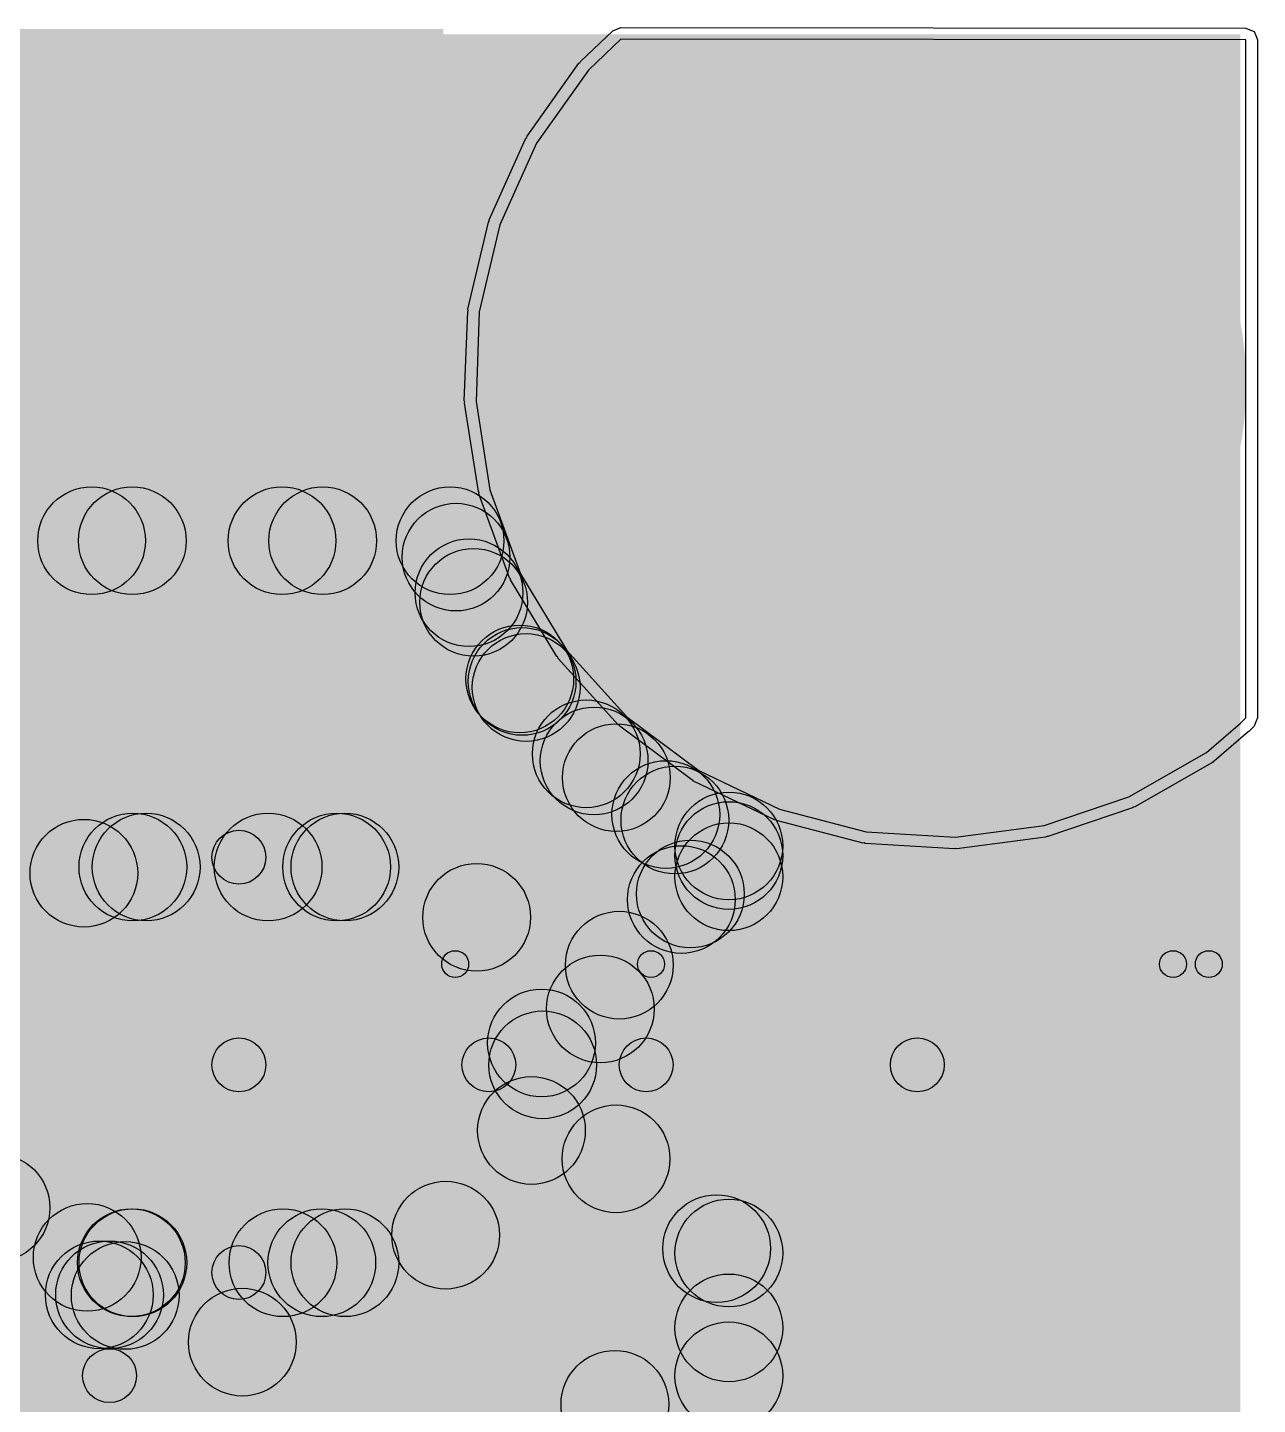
# Model space of a CAD drawing. Header units: millimetres. Extents: x 0 to 2, y 0 to 5.09.
# Drawn here: x 1.7698 to 1.9982, y 4.8387 to 5.0943 of the extents above; entities that cross this region are included whole.
import ezdxf

# ---------------------------------------------------------------- set-up
doc = ezdxf.new("R2010")
doc.units = ezdxf.units.MM
doc.header["$MEASUREMENT"] = 0
for name, color, linetype in [('BottomLayer', 5, 'Continuous'), ('BottomSolder', 6, 'Continuous'), ('PadHoleLayer', 156, 'Continuous'), ('TopLayer', 1, 'Continuous'), ('TopOverlay', 2, 'Continuous'), ('TopPaste', 8, 'Continuous'), ('TopSolder', 216, 'Continuous'), ('ViaHoleLayer', 16, 'Continuous')]:
    doc.layers.add(name, color=color, linetype=linetype)

# ---------------------------------------------------------------- blocks, each defined once
blk = doc.blocks.new('2305018_2_1')
at = {"layer": 'BottomLayer'}
h = blk.add_hatch(color=5, dxfattribs=at)
edge = h.paths.add_edge_path()
edge.add_arc((0.1752, 0.03937), 0.01673, 180, 360)
edge.add_line((0.19193, 0.03937), (0.19193, 0.07874))
edge.add_arc((0.1752, 0.07874), 0.01673, 0, 180)
edge.add_line((0.15846, 0.07874), (0.15846, 0.03937))
h = blk.add_hatch(color=5, dxfattribs=at)
edge = h.paths.add_edge_path()
edge.add_arc((0.1752, -0.09055), 0.01673, 180, 360)
edge.add_line((0.19193, -0.09055), (0.19193, -0.04331))
edge.add_arc((0.1752, -0.04331), 0.01673, 0, 180)
edge.add_line((0.15846, -0.04331), (0.15846, -0.09055))
at = {"layer": 'BottomSolder'}
h = blk.add_hatch(color=6, dxfattribs=at)
edge = h.paths.add_edge_path()
edge.add_arc((0.1752, 0.03937), 0.02073, 180, 360)
edge.add_line((0.19593, 0.03937), (0.19593, 0.07874))
edge.add_arc((0.1752, 0.07874), 0.02073, 0, 180)
edge.add_line((0.15446, 0.07874), (0.15446, 0.03937))
h = blk.add_hatch(color=6, dxfattribs=at)
edge = h.paths.add_edge_path()
edge.add_arc((0.1752, -0.09055), 0.02073, 180, 360)
edge.add_line((0.19593, -0.09055), (0.19593, -0.04331))
edge.add_arc((0.1752, -0.04331), 0.02073, 0, 180)
edge.add_line((0.15446, -0.04331), (0.15446, -0.09055))
at = {"layer": 'PadHoleLayer'}
h = blk.add_hatch(color=156, dxfattribs=at)
edge = h.paths.add_edge_path()
edge.add_arc((0.1752, 0.03937), 0.00886, 180, 360)
edge.add_line((0.18406, 0.03937), (0.18406, 0.07874))
edge.add_arc((0.1752, 0.07874), 0.00886, 0, 180)
edge.add_line((0.16634, 0.07874), (0.16634, 0.03937))
h = blk.add_hatch(color=156, dxfattribs=at)
edge = h.paths.add_edge_path()
edge.add_arc((0.1752, -0.09055), 0.00886, 180, 360)
edge.add_line((0.18406, -0.09055), (0.18406, -0.04331))
edge.add_arc((0.1752, -0.04331), 0.00886, 0, 180)
edge.add_line((0.16634, -0.04331), (0.16634, -0.09055))
at = {"layer": 'TopLayer'}
h = blk.add_hatch(color=1, dxfattribs=at)
edge = h.paths.add_edge_path()
edge.add_arc((0.1752, 0.03937), 0.01673, 180, 360)
edge.add_line((0.19193, 0.03937), (0.19193, 0.07874))
edge.add_arc((0.1752, 0.07874), 0.01673, 0, 180)
edge.add_line((0.15846, 0.07874), (0.15846, 0.03937))
for points in [[(0.11516, 0.08169), (0.125, 0.08169), (0.125, 0.05217), (0.11516, 0.05217)], [(0.13386, 0.08169), (0.14567, 0.08169), (0.14567, 0.05217), (0.13386, 0.05217)], [(0.11319, 0.03248), (0.12303, 0.03248), (0.12303, 0.00295), (0.11319, 0.00295)]]:
    blk.add_hatch(color=1, dxfattribs=at).paths.add_polyline_path(points)
h = blk.add_hatch(color=1, dxfattribs=at)
edge = h.paths.add_edge_path()
edge.add_arc((0.1752, -0.09055), 0.01673, 180, 360)
edge.add_line((0.19193, -0.09055), (0.19193, -0.04331))
edge.add_arc((0.1752, -0.04331), 0.01673, 0, 180)
edge.add_line((0.15846, -0.04331), (0.15846, -0.09055))
at = {"layer": 'TopOverlay'}
h = blk.add_hatch(color=2, dxfattribs=at)
edge = h.paths.add_edge_path()
edge.add_arc((0.1939, 0.01889), 0.0025, 0, 360)
for points in [[(0.1914, 0.01889), (0.1964, 0.01889), (0.1964, -0.01747), (0.1914, -0.01747)], [(0.1914, -0.11442), (0.1964, -0.11442), (0.1964, -0.12106), (0.1914, -0.12106)], [(-0.1939, -0.12356), (-0.1939, -0.11856), (0.1939, -0.11856), (0.1939, -0.12356)]]:
    blk.add_hatch(color=2, dxfattribs=at).paths.add_polyline_path(points)
h = blk.add_hatch(color=2, dxfattribs=at)
edge = h.paths.add_edge_path()
edge.add_arc((0.1939, -0.01747), 0.0025, 0, 360)
h = blk.add_hatch(color=2, dxfattribs=at)
edge = h.paths.add_edge_path()
edge.add_arc((0.1939, -0.11442), 0.0025, 0, 360)
h = blk.add_hatch(color=2, dxfattribs=at)
edge = h.paths.add_edge_path()
edge.add_arc((0.1939, -0.12106), 0.0025, 0, 360)
h = blk.add_hatch(color=2, dxfattribs=at)
edge = h.paths.add_edge_path()
edge.add_arc((0.1939, -0.12106), 0.0025, 0, 360)
at = {"layer": 'TopPaste'}
for points in [[(0.11516, 0.08169), (0.125, 0.08169), (0.125, 0.05217), (0.11516, 0.05217)], [(0.13386, 0.08169), (0.14567, 0.08169), (0.14567, 0.05217), (0.13386, 0.05217)], [(0.11319, 0.03248), (0.12303, 0.03248), (0.12303, 0.00295), (0.11319, 0.00295)]]:
    blk.add_hatch(color=8, dxfattribs=at).paths.add_polyline_path(points)
at = {"layer": 'TopSolder'}
h = blk.add_hatch(color=216, dxfattribs=at)
edge = h.paths.add_edge_path()
edge.add_arc((0.1752, 0.03937), 0.02073, 180, 360)
edge.add_line((0.19593, 0.03937), (0.19593, 0.07874))
edge.add_arc((0.1752, 0.07874), 0.02073, 0, 180)
edge.add_line((0.15446, 0.07874), (0.15446, 0.03937))
for points in [[(0.11116, 0.08569), (0.129, 0.08569), (0.129, 0.04817), (0.11116, 0.04817)], [(0.12986, 0.08569), (0.14967, 0.08569), (0.14967, 0.04817), (0.12986, 0.04817)], [(0.10919, 0.03648), (0.12703, 0.03648), (0.12703, -0.00105), (0.10919, -0.00105)]]:
    blk.add_hatch(color=216, dxfattribs=at).paths.add_polyline_path(points)
h = blk.add_hatch(color=216, dxfattribs=at)
edge = h.paths.add_edge_path()
edge.add_arc((0.1752, -0.09055), 0.02073, 180, 360)
edge.add_line((0.19593, -0.09055), (0.19593, -0.04331))
edge.add_arc((0.1752, -0.04331), 0.02073, 0, 180)
edge.add_line((0.15446, -0.04331), (0.15446, -0.09055))
at = {"layer": 'TopOverlay'}
for centre in [(0.1939, 0.01889), (0.1939, -0.01747), (0.1939, -0.11442), (0.1939, -0.12106), (0.1939, -0.12106)]:
    blk.add_circle(centre, 0.0025, dxfattribs=at)

msp = doc.modelspace()

# ---------------------------------------------------------------- hatches: boundary and pattern name
at = {"layer": 'BottomLayer'}
h = msp.add_hatch(color=5, dxfattribs=at)
edge = h.paths.add_edge_path()
edge.add_arc((1.933, 5.028), 0.05906, 0, 360)
h = msp.add_hatch(color=5, dxfattribs=at)
edge = h.paths.add_edge_path()
edge.add_arc((1.932, 5.076), 0.01181, 0, 360)
h = msp.add_hatch(color=5, dxfattribs=at)
edge = h.paths.add_edge_path()
edge.add_arc((1.96623, 5.06265), 0.01181, 0, 360)
h = msp.add_hatch(color=5, dxfattribs=at)
edge = h.paths.add_edge_path()
edge.add_arc((1.89835, 5.06123), 0.01181, 0, 360)
h = msp.add_hatch(color=5, dxfattribs=at)
edge = h.paths.add_edge_path()
edge.add_arc((1.981, 5.029), 0.01181, 0, 360)
h = msp.add_hatch(color=5, dxfattribs=at)
edge = h.paths.add_edge_path()
edge.add_arc((1.885, 5.027), 0.01181, 0, 360)
for points in [[(1.08, 4.989), (1.08, 5.009), (1.84823, 5.009), (1.84823, 4.989)], [(1.71144, 4.99193), (1.72559, 5.00607), (1.7873, 4.94436), (1.77316, 4.93021)], [(1.74296, 4.94615), (1.72881, 4.96029), (1.77459, 5.00607), (1.78873, 4.99193)], [(1.74361, 4.91145), (1.72947, 4.92559), (1.80995, 5.00607), (1.82409, 4.99193)], [(1.7468, 4.99193), (1.76094, 5.00607), (1.82151, 4.9455), (1.80737, 4.93136)], [(1.78215, 4.99193), (1.7963, 5.00607), (1.88321, 4.91915), (1.86907, 4.90501)], [(1.81751, 4.99193), (1.83165, 5.00607), (1.89826, 4.93946), (1.88412, 4.92532)], [(1.79887, 4.93136), (1.78473, 4.9455), (1.84226, 5.00303), (1.85641, 4.98889)], [(1.83883, 4.99558), (1.85762, 5.00242), (1.86114, 4.99277), (1.84235, 4.98592)], [(1.84403, 4.9824), (1.86116, 4.99274), (1.86975, 4.9785), (1.85262, 4.96817)], [(1.83423, 4.93136), (1.82009, 4.9455), (1.85453, 4.97995), (1.86868, 4.9658)], [(1.85495, 4.96504), (1.86977, 4.97847), (1.88093, 4.96616), (1.86611, 4.95273)], [(1.869, 4.9501), (1.88096, 4.96613), (1.89428, 4.95619), (1.88232, 4.94016)], [(1.86025, 4.92202), (1.8461, 4.93616), (1.87204, 4.9621), (1.88619, 4.94796)], [(1.88565, 4.93814), (1.89431, 4.95617), (1.90433, 4.95136), (1.89567, 4.93333)], [(1.78933, 4.92843), (1.78933, 4.94843), (1.8287, 4.94843), (1.8287, 4.92843)], [(1.89993, 4.92635), (1.88579, 4.94049), (1.89293, 4.94763), (1.90707, 4.93349)], [(1.91, 4.93662), (1.89, 4.93662), (1.89, 4.94234), (1.91, 4.94234)], [(1.81402, 4.9017), (1.80402, 4.9017), (1.80402, 4.94024), (1.81402, 4.94024)], [(1.87228, 4.8987), (1.85814, 4.91284), (1.87258, 4.92728), (1.88673, 4.91314)], [(1.7626, 4.8967), (1.7626, 4.9067), (1.80902, 4.9067), (1.80902, 4.8967)], [(1.80902, 4.8967), (1.80902, 4.9067), (1.85543, 4.9067), (1.85543, 4.8967)], [(1.88465, 4.8967), (1.88465, 4.9067), (1.935, 4.9067), (1.935, 4.8967)], [(1.81402, 4.86315), (1.80402, 4.86315), (1.80402, 4.9017), (1.81402, 4.9017)], [(1.85628, 4.88244), (1.87043, 4.89659), (1.90707, 4.85994), (1.89293, 4.8458)], [(1.83018, 4.82124), (1.81603, 4.83538), (1.87198, 4.89133), (1.88612, 4.87718)], [(1.7548, 4.85193), (1.74066, 4.86607), (1.75684, 4.88225), (1.77098, 4.86811)], [(1.78933, 4.85496), (1.78933, 4.87496), (1.8287, 4.87496), (1.8287, 4.85496)], [(1.84035, 4.86302), (1.85449, 4.87716), (1.88591, 4.84575), (1.87176, 4.83161)], [(1.85736, 4.81307), (1.84322, 4.82721), (1.89067, 4.87466), (1.90481, 4.86052)], [(1.77377, 4.85889), (1.78792, 4.87303), (1.79498, 4.86596), (1.78084, 4.85182)], [(1.79016, 4.85193), (1.77602, 4.86607), (1.78198, 4.87204), (1.79612, 4.85789)], [(1.81673, 4.84315), (1.80259, 4.85729), (1.81733, 4.87204), (1.83148, 4.85789)], [(1.81012, 4.85789), (1.82427, 4.87204), (1.86909, 4.82721), (1.85495, 4.81307)], [(1.58, 4.849), (1.58, 4.869), (1.785, 4.869), (1.785, 4.849)], [(1.91, 4.84397), (1.89, 4.84397), (1.89, 4.86677), (1.91, 4.86677)], [(1.578, 4.839), (1.578, 4.849), (1.785, 4.849), (1.785, 4.839)]]:
    msp.add_hatch(color=5, dxfattribs=at).paths.add_polyline_path(points)
h = msp.add_hatch(color=5, dxfattribs=at)
edge = h.paths.add_edge_path()
edge.add_arc((1.78166, 4.999), 0.01, 0, 360)
h = msp.add_hatch(color=5, dxfattribs=at)
edge = h.paths.add_edge_path()
edge.add_arc((1.78922, 4.999), 0.01, 0, 360)
h = msp.add_hatch(color=5, dxfattribs=at)
edge = h.paths.add_edge_path()
edge.add_arc((1.81702, 4.999), 0.01, 0, 360)
h = msp.add_hatch(color=5, dxfattribs=at)
edge = h.paths.add_edge_path()
edge.add_arc((1.82458, 4.999), 0.01, 0, 360)
h = msp.add_hatch(color=5, dxfattribs=at)
edge = h.paths.add_edge_path()
edge.add_arc((1.84823, 4.999), 0.01, 0, 360)
h = msp.add_hatch(color=5, dxfattribs=at)
edge = h.paths.add_edge_path()
edge.add_arc((1.84823, 4.999), 0.01, 0, 360)
h = msp.add_hatch(color=5, dxfattribs=at)
edge = h.paths.add_edge_path()
edge.add_arc((1.84934, 4.99596), 0.01, 0, 360)
h = msp.add_hatch(color=5, dxfattribs=at)
edge = h.paths.add_edge_path()
edge.add_arc((1.89977, 4.99335), 0.01181, 0, 360)
h = msp.add_hatch(color=5, dxfattribs=at)
edge = h.paths.add_edge_path()
edge.add_arc((1.96765, 4.99477), 0.01181, 0, 360)
h = msp.add_hatch(color=5, dxfattribs=at)
edge = h.paths.add_edge_path()
edge.add_arc((1.85175, 4.98935), 0.01, 0, 360)
h = msp.add_hatch(color=5, dxfattribs=at)
edge = h.paths.add_edge_path()
edge.add_arc((1.8526, 4.98757), 0.01, 0, 360)
h = msp.add_hatch(color=5, dxfattribs=at)
edge = h.paths.add_edge_path()
edge.add_arc((1.934, 4.98), 0.01181, 0, 360)
h = msp.add_hatch(color=5, dxfattribs=at)
edge = h.paths.add_edge_path()
edge.add_arc((1.86118, 4.97334), 0.01, 0, 360)
h = msp.add_hatch(color=5, dxfattribs=at)
edge = h.paths.add_edge_path()
edge.add_arc((1.86161, 4.97288), 0.01, 0, 360)
h = msp.add_hatch(color=5, dxfattribs=at)
edge = h.paths.add_edge_path()
edge.add_arc((1.86236, 4.97176), 0.01, 0, 360)
h = msp.add_hatch(color=5, dxfattribs=at)
edge = h.paths.add_edge_path()
edge.add_arc((1.87352, 4.95944), 0.01, 0, 360)
h = msp.add_hatch(color=5, dxfattribs=at)
edge = h.paths.add_edge_path()
edge.add_arc((1.87498, 4.95812), 0.01, 0, 360)
h = msp.add_hatch(color=5, dxfattribs=at)
edge = h.paths.add_edge_path()
edge.add_arc((1.87912, 4.95503), 0.01, 0, 360)
h = msp.add_hatch(color=5, dxfattribs=at)
edge = h.paths.add_edge_path()
edge.add_arc((1.8883, 4.94817), 0.01, 0, 360)
h = msp.add_hatch(color=5, dxfattribs=at)
edge = h.paths.add_edge_path()
edge.add_arc((1.88998, 4.94715), 0.01, 0, 360)
h = msp.add_hatch(color=5, dxfattribs=at)
edge = h.paths.add_edge_path()
edge.add_arc((1.9, 4.94234), 0.01, 0, 360)
h = msp.add_hatch(color=5, dxfattribs=at)
edge = h.paths.add_edge_path()
edge.add_arc((1.9, 4.94234), 0.01, 0, 360)
h = msp.add_hatch(color=5, dxfattribs=at)
edge = h.paths.add_edge_path()
edge.add_arc((1.9, 4.94056), 0.01, 0, 360)
h = msp.add_hatch(color=5, dxfattribs=at)
edge = h.paths.add_edge_path()
edge.add_arc((1.78023, 4.93728), 0.01, 0, 360)
h = msp.add_hatch(color=5, dxfattribs=at)
edge = h.paths.add_edge_path()
edge.add_arc((1.78933, 4.93843), 0.01, 0, 360)
h = msp.add_hatch(color=5, dxfattribs=at)
edge = h.paths.add_edge_path()
edge.add_arc((1.78933, 4.93843), 0.01, 0, 360)
h = msp.add_hatch(color=5, dxfattribs=at)
edge = h.paths.add_edge_path()
edge.add_arc((1.7918, 4.93843), 0.01, 0, 360)
h = msp.add_hatch(color=5, dxfattribs=at)
edge = h.paths.add_edge_path()
edge.add_arc((1.81444, 4.93843), 0.01, 0, 360)
h = msp.add_hatch(color=5, dxfattribs=at)
edge = h.paths.add_edge_path()
edge.add_arc((1.82716, 4.93843), 0.01, 0, 360)
h = msp.add_hatch(color=5, dxfattribs=at)
edge = h.paths.add_edge_path()
edge.add_arc((1.8287, 4.93843), 0.01, 0, 360)
h = msp.add_hatch(color=5, dxfattribs=at)
edge = h.paths.add_edge_path()
edge.add_arc((1.8287, 4.93843), 0.01, 0, 360)
h = msp.add_hatch(color=5, dxfattribs=at)
edge = h.paths.add_edge_path()
edge.add_arc((1.9, 4.93662), 0.01, 0, 360)
h = msp.add_hatch(color=5, dxfattribs=at)
edge = h.paths.add_edge_path()
edge.add_arc((1.9, 4.93662), 0.01, 0, 360)
h = msp.add_hatch(color=5, dxfattribs=at)
edge = h.paths.add_edge_path()
edge.add_arc((1.80902, 4.94024), 0.005, 0, 360)
h = msp.add_hatch(color=5, dxfattribs=at)
edge = h.paths.add_edge_path()
edge.add_arc((1.89119, 4.93239), 0.01, 0, 360)
h = msp.add_hatch(color=5, dxfattribs=at)
edge = h.paths.add_edge_path()
edge.add_arc((1.89286, 4.93342), 0.01, 0, 360)
h = msp.add_hatch(color=5, dxfattribs=at)
edge = h.paths.add_edge_path()
edge.add_arc((1.85317, 4.92909), 0.01, 0, 360)
h = msp.add_hatch(color=5, dxfattribs=at)
edge = h.paths.add_edge_path()
edge.add_arc((1.87965, 4.92021), 0.01, 0, 360)
h = msp.add_hatch(color=5, dxfattribs=at)
edge = h.paths.add_edge_path()
edge.add_arc((1.87614, 4.91208), 0.01, 0, 360)
h = msp.add_hatch(color=5, dxfattribs=at)
edge = h.paths.add_edge_path()
edge.add_arc((1.86521, 4.90577), 0.01, 0, 360)
h = msp.add_hatch(color=5, dxfattribs=at)
edge = h.paths.add_edge_path()
edge.add_arc((1.86543, 4.9017), 0.01, 0, 360)
h = msp.add_hatch(color=5, dxfattribs=at)
edge = h.paths.add_edge_path()
edge.add_arc((1.86543, 4.9017), 0.01, 0, 360)
h = msp.add_hatch(color=5, dxfattribs=at)
edge = h.paths.add_edge_path()
edge.add_arc((1.80902, 4.9017), 0.005, 0, 360)
h = msp.add_hatch(color=5, dxfattribs=at)
edge = h.paths.add_edge_path()
edge.add_arc((1.80902, 4.9017), 0.005, 0, 360)
h = msp.add_hatch(color=5, dxfattribs=at)
edge = h.paths.add_edge_path()
edge.add_arc((1.80902, 4.9017), 0.005, 0, 360)
h = msp.add_hatch(color=5, dxfattribs=at)
edge = h.paths.add_edge_path()
edge.add_arc((1.80902, 4.9017), 0.005, 0, 360)
h = msp.add_hatch(color=5, dxfattribs=at)
edge = h.paths.add_edge_path()
edge.add_arc((1.85543, 4.9017), 0.005, 0, 360)
h = msp.add_hatch(color=5, dxfattribs=at)
edge = h.paths.add_edge_path()
edge.add_arc((1.88465, 4.9017), 0.005, 0, 360)
h = msp.add_hatch(color=5, dxfattribs=at)
edge = h.paths.add_edge_path()
edge.add_arc((1.935, 4.9017), 0.005, 0, 360)
h = msp.add_hatch(color=5, dxfattribs=at)
edge = h.paths.add_edge_path()
edge.add_arc((1.86335, 4.88952), 0.01, 0, 360)
h = msp.add_hatch(color=5, dxfattribs=at)
edge = h.paths.add_edge_path()
edge.add_arc((1.87905, 4.88425), 0.01, 0, 360)
h = msp.add_hatch(color=5, dxfattribs=at)
edge = h.paths.add_edge_path()
edge.add_arc((1.76391, 4.87518), 0.01, 0, 360)
h = msp.add_hatch(color=5, dxfattribs=at)
edge = h.paths.add_edge_path()
edge.add_arc((1.84742, 4.87009), 0.01, 0, 360)
h = msp.add_hatch(color=5, dxfattribs=at)
edge = h.paths.add_edge_path()
edge.add_arc((1.89774, 4.86759), 0.01, 0, 360)
h = msp.add_hatch(color=5, dxfattribs=at)
edge = h.paths.add_edge_path()
edge.add_arc((1.78085, 4.86596), 0.01, 0, 360)
h = msp.add_hatch(color=5, dxfattribs=at)
edge = h.paths.add_edge_path()
edge.add_arc((1.78905, 4.86497), 0.01, 0, 360)
h = msp.add_hatch(color=5, dxfattribs=at)
edge = h.paths.add_edge_path()
edge.add_arc((1.78933, 4.86496), 0.01, 0, 360)
h = msp.add_hatch(color=5, dxfattribs=at)
edge = h.paths.add_edge_path()
edge.add_arc((1.78933, 4.86496), 0.01, 0, 360)
h = msp.add_hatch(color=5, dxfattribs=at)
edge = h.paths.add_edge_path()
edge.add_arc((1.81719, 4.86496), 0.01, 0, 360)
h = msp.add_hatch(color=5, dxfattribs=at)
edge = h.paths.add_edge_path()
edge.add_arc((1.82441, 4.86496), 0.01, 0, 360)
h = msp.add_hatch(color=5, dxfattribs=at)
edge = h.paths.add_edge_path()
edge.add_arc((1.8287, 4.86496), 0.01, 0, 360)
h = msp.add_hatch(color=5, dxfattribs=at)
edge = h.paths.add_edge_path()
edge.add_arc((1.8287, 4.86496), 0.01, 0, 360)
h = msp.add_hatch(color=5, dxfattribs=at)
edge = h.paths.add_edge_path()
edge.add_arc((1.9, 4.86677), 0.01, 0, 360)
h = msp.add_hatch(color=5, dxfattribs=at)
edge = h.paths.add_edge_path()
edge.add_arc((1.9, 4.86677), 0.01, 0, 360)
h = msp.add_hatch(color=5, dxfattribs=at)
edge = h.paths.add_edge_path()
edge.add_arc((1.78309, 4.859), 0.01, 0, 360)
h = msp.add_hatch(color=5, dxfattribs=at)
edge = h.paths.add_edge_path()
edge.add_arc((1.785, 4.859), 0.01, 0, 360)
h = msp.add_hatch(color=5, dxfattribs=at)
edge = h.paths.add_edge_path()
edge.add_arc((1.785, 4.859), 0.01, 0, 360)
h = msp.add_hatch(color=5, dxfattribs=at)
edge = h.paths.add_edge_path()
edge.add_arc((1.78791, 4.85889), 0.01, 0, 360)
h = msp.add_hatch(color=5, dxfattribs=at)
edge = h.paths.add_edge_path()
edge.add_arc((1.80902, 4.86315), 0.005, 0, 360)
h = msp.add_hatch(color=5, dxfattribs=at)
edge = h.paths.add_edge_path()
edge.add_arc((1.9, 4.85287), 0.01, 0, 360)
h = msp.add_hatch(color=5, dxfattribs=at)
edge = h.paths.add_edge_path()
edge.add_arc((1.80966, 4.85022), 0.01, 0, 360)
h = msp.add_hatch(color=5, dxfattribs=at)
edge = h.paths.add_edge_path()
edge.add_arc((1.9, 4.84397), 0.01, 0, 360)
h = msp.add_hatch(color=5, dxfattribs=at)
edge = h.paths.add_edge_path()
edge.add_arc((1.9, 4.84397), 0.01, 0, 360)
h = msp.add_hatch(color=5, dxfattribs=at)
edge = h.paths.add_edge_path()
edge.add_arc((1.785, 4.844), 0.005, 0, 360)
h = msp.add_hatch(color=5, dxfattribs=at)
edge = h.paths.add_edge_path()
edge.add_arc((1.785, 4.844), 0.005, 0, 360)
h = msp.add_hatch(color=5, dxfattribs=at)
edge = h.paths.add_edge_path()
edge.add_arc((1.87884, 4.83868), 0.01, 0, 360)
at = {"layer": 'BottomSolder'}
h = msp.add_hatch(color=6, dxfattribs=at)
edge = h.paths.add_edge_path()
edge.add_arc((1.933, 5.028), 0.06306, 0, 360)
at = {"layer": 'PadHoleLayer'}
h = msp.add_hatch(color=156, dxfattribs=at)
edge = h.paths.add_edge_path()
edge.add_arc((1.933, 5.028), 0.03937, 0, 360)
at = {"layer": 'TopLayer'}
for points in [[(1.103, 4.997), (1.847, 4.997), (1.847, 5.094), (1.103, 5.094)], [(1.762, 4.835), (1.995, 4.835), (1.995, 5.093), (1.762, 5.093)], [(1.915, 4.371), (1.995, 4.371), (1.995, 4.959), (1.915, 4.959)], [(1.7626, 4.8967), (1.7626, 4.9067), (1.80902, 4.9067), (1.80902, 4.8967)]]:
    msp.add_hatch(color=1, dxfattribs=at).paths.add_polyline_path(points)
h = msp.add_hatch(color=1, dxfattribs=at)
edge = h.paths.add_edge_path()
edge.add_arc((1.933, 5.028), 0.05906, 0, 360)
h = msp.add_hatch(color=1, dxfattribs=at)
edge = h.paths.add_edge_path()
edge.add_arc((1.932, 5.076), 0.01181, 0, 360)
h = msp.add_hatch(color=1, dxfattribs=at)
edge = h.paths.add_edge_path()
edge.add_arc((1.96623, 5.06265), 0.01181, 0, 360)
h = msp.add_hatch(color=1, dxfattribs=at)
edge = h.paths.add_edge_path()
edge.add_arc((1.89835, 5.06123), 0.01181, 0, 360)
h = msp.add_hatch(color=1, dxfattribs=at)
edge = h.paths.add_edge_path()
edge.add_arc((1.981, 5.029), 0.01181, 0, 360)
h = msp.add_hatch(color=1, dxfattribs=at)
edge = h.paths.add_edge_path()
edge.add_arc((1.885, 5.027), 0.01181, 0, 360)
h = msp.add_hatch(color=1, dxfattribs=at)
edge = h.paths.add_edge_path()
edge.add_arc((1.89977, 4.99335), 0.01181, 0, 360)
h = msp.add_hatch(color=1, dxfattribs=at)
edge = h.paths.add_edge_path()
edge.add_arc((1.96765, 4.99477), 0.01181, 0, 360)
h = msp.add_hatch(color=1, dxfattribs=at)
edge = h.paths.add_edge_path()
edge.add_arc((1.934, 4.98), 0.01181, 0, 360)
h = msp.add_hatch(color=1, dxfattribs=at)
edge = h.paths.add_edge_path()
edge.add_arc((1.80902, 4.9017), 0.005, 0, 360)
at = {"layer": 'TopSolder'}
h = msp.add_hatch(color=216, dxfattribs=at)
edge = h.paths.add_edge_path()
edge.add_arc((1.933, 5.028), 0.06306, 0, 360)
at = {"layer": 'ViaHoleLayer'}
h = msp.add_hatch(color=16, dxfattribs=at)
edge = h.paths.add_edge_path()
edge.add_arc((1.932, 5.076), 0.00591, 0, 360)
h = msp.add_hatch(color=16, dxfattribs=at)
edge = h.paths.add_edge_path()
edge.add_arc((1.89835, 5.06123), 0.00591, 0, 360)
h = msp.add_hatch(color=16, dxfattribs=at)
edge = h.paths.add_edge_path()
edge.add_arc((1.96623, 5.06265), 0.00591, 0, 360)
h = msp.add_hatch(color=16, dxfattribs=at)
edge = h.paths.add_edge_path()
edge.add_arc((1.981, 5.029), 0.00591, 0, 360)
h = msp.add_hatch(color=16, dxfattribs=at)
edge = h.paths.add_edge_path()
edge.add_arc((1.885, 5.027), 0.00591, 0, 360)
h = msp.add_hatch(color=16, dxfattribs=at)
edge = h.paths.add_edge_path()
edge.add_arc((1.96765, 4.99477), 0.00591, 0, 360)
h = msp.add_hatch(color=16, dxfattribs=at)
edge = h.paths.add_edge_path()
edge.add_arc((1.89977, 4.99335), 0.00591, 0, 360)
h = msp.add_hatch(color=16, dxfattribs=at)
edge = h.paths.add_edge_path()
edge.add_arc((1.934, 4.98), 0.00591, 0, 360)

# ---------------------------------------------------------------- linework, layer by layer
at = {"layer": 'BottomLayer'}
for p, q in [((1.87995, 5.09211), (1.87392, 5.08638)), ((1.996, 5.092), (1.87995, 5.09211)), ((1.996, 4.96612), (1.996, 5.092)), ((1.87392, 5.08638), (1.8643, 5.07283)), ((1.8643, 5.07283), (1.85746, 5.05767)), ((1.85746, 5.05767), (1.85366, 5.04149)), ((1.85366, 5.04149), (1.85305, 5.02488)), ((1.85305, 5.02488), (1.85563, 5.00846)), ((1.85563, 5.00846), (1.86133, 4.99284)), ((1.86133, 4.99284), (1.86991, 4.97861)), ((1.86991, 4.97861), (1.88108, 4.96629)), ((1.88108, 4.96629), (1.8944, 4.95635)), ((1.98873, 4.95971), (1.99502, 4.96514)), ((1.99502, 4.96514), (1.996, 4.96612)), ((1.99502, 4.96514), (1.99502, 4.96514)), ((1.97429, 4.95146), (1.98873, 4.95971)), ((1.8944, 4.95635), (1.90938, 4.94915)), ((1.95854, 4.94614), (1.97429, 4.95146)), ((1.90938, 4.94915), (1.92547, 4.94496)), ((1.92547, 4.94496), (1.94206, 4.94395)), ((1.94206, 4.94395), (1.95854, 4.94614))]:
    msp.add_line(p, q, dxfattribs=at)
for points, const_width in [([(1.78933, 4.86496, -1), (1.78933, 4.93843)], 0.02), ([(1.8287, 4.93843, -0.414214), (1.86543, 4.9017)], 0.02), ([(1.9, 4.86677, -0.72595), (1.9, 4.93662)], 0.02), ([(1.86543, 4.9017, -0.414214), (1.8287, 4.86496)], 0.02), ([(1.785, 4.859, -0.41315), (1.824, 4.82014)], 0.02), ([(1.87238, 4.82014, -0.540113), (1.9, 4.84397)], 0.02), ([(1.785, 4.844, -0.414214), (1.809, 4.82)], 0.01)]:
    msp.add_lwpolyline(points, format="xyb", dxfattribs=dict(at, const_width=const_width))
for centre, radius in [((1.78166, 4.999), 0.01), ((1.78922, 4.999), 0.01), ((1.81702, 4.999), 0.01), ((1.82458, 4.999), 0.01), ((1.84823, 4.999), 0.01), ((1.84823, 4.999), 0.01), ((1.84934, 4.99596), 0.01), ((1.85175, 4.98935), 0.01), ((1.8526, 4.98757), 0.01), ((1.86118, 4.97334), 0.01), ((1.86161, 4.97288), 0.01), ((1.86236, 4.97176), 0.01), ((1.87352, 4.95944), 0.01), ((1.87498, 4.95812), 0.01), ((1.87912, 4.95503), 0.01), ((1.8883, 4.94817), 0.01), ((1.88998, 4.94715), 0.01), ((1.9, 4.94234), 0.01), ((1.9, 4.94234), 0.01), ((1.9, 4.94056), 0.01), ((1.78023, 4.93728), 0.01), ((1.78933, 4.93843), 0.01), ((1.78933, 4.93843), 0.01), ((1.7918, 4.93843), 0.01), ((1.81444, 4.93843), 0.01), ((1.82716, 4.93843), 0.01), ((1.8287, 4.93843), 0.01), ((1.8287, 4.93843), 0.01), ((1.9, 4.93662), 0.01), ((1.9, 4.93662), 0.01), ((1.80902, 4.94024), 0.005), ((1.89119, 4.93239), 0.01), ((1.89286, 4.93342), 0.01), ((1.85317, 4.92909), 0.01), ((1.87965, 4.92021), 0.01), ((1.87614, 4.91208), 0.01), ((1.86521, 4.90577), 0.01), ((1.86543, 4.9017), 0.01), ((1.86543, 4.9017), 0.01), ((1.80902, 4.9017), 0.005), ((1.80902, 4.9017), 0.005), ((1.80902, 4.9017), 0.005), ((1.80902, 4.9017), 0.005), ((1.85543, 4.9017), 0.005), ((1.88465, 4.9017), 0.005), ((1.935, 4.9017), 0.005), ((1.86335, 4.88952), 0.01), ((1.87905, 4.88425), 0.01), ((1.76391, 4.87518), 0.01), ((1.84742, 4.87009), 0.01), ((1.89774, 4.86759), 0.01), ((1.78085, 4.86596), 0.01), ((1.78905, 4.86497), 0.01), ((1.78933, 4.86496), 0.01), ((1.78933, 4.86496), 0.01), ((1.81719, 4.86496), 0.01), ((1.82441, 4.86496), 0.01), ((1.8287, 4.86496), 0.01), ((1.8287, 4.86496), 0.01), ((1.9, 4.86677), 0.01), ((1.9, 4.86677), 0.01), ((1.78309, 4.859), 0.01), ((1.785, 4.859), 0.01), ((1.785, 4.859), 0.01), ((1.78791, 4.85889), 0.01), ((1.80902, 4.86315), 0.005), ((1.9, 4.85287), 0.01), ((1.80966, 4.85022), 0.01), ((1.9, 4.84397), 0.01), ((1.9, 4.84397), 0.01), ((1.785, 4.844), 0.005), ((1.785, 4.844), 0.005), ((1.87884, 4.83868), 0.01)]:
    msp.add_circle(centre, radius, dxfattribs=at)
at = {"layer": 'BottomSolder'}
for p, q in [((1.87243, 5.08795), (1.87845, 5.09368)), ((1.87845, 5.09368), (1.8792, 5.09397)), ((1.8792, 5.09397), (1.87995, 5.09427)), ((1.87995, 5.09427), (1.996, 5.09416)), ((1.996, 5.09416), (1.99677, 5.09385)), ((1.99677, 5.09385), (1.99753, 5.09353)), ((1.99753, 5.09353), (1.99753, 5.09353)), ((1.99753, 5.09353), (1.99753, 5.09353)), ((1.99753, 5.09353), (1.99785, 5.09277)), ((1.99785, 5.09277), (1.99816, 5.092)), ((1.99816, 5.092), (1.99816, 4.96612)), ((1.86254, 5.07408), (1.87216, 5.08763)), ((1.87216, 5.08763), (1.87234, 5.08775)), ((1.87234, 5.08775), (1.87243, 5.08795)), ((1.86249, 5.07387), (1.86254, 5.07408)), ((1.85549, 5.05856), (1.86233, 5.07372)), ((1.86233, 5.07372), (1.86249, 5.07387)), ((1.85156, 5.04198), (1.85536, 5.05817)), ((1.85536, 5.05817), (1.85548, 5.05835)), ((1.85548, 5.05835), (1.85549, 5.05856)), ((1.85088, 5.02496), (1.8515, 5.04157)), ((1.8515, 5.04157), (1.85159, 5.04177)), ((1.85159, 5.04177), (1.85156, 5.04198)), ((1.85096, 5.02475), (1.85088, 5.02496)), ((1.85091, 5.02454), (1.85096, 5.02475)), ((1.85349, 5.00812), (1.85091, 5.02454)), ((1.85361, 5.00793), (1.85349, 5.00812)), ((1.8536, 5.00772), (1.85361, 5.00793)), ((1.85929, 4.9921), (1.8536, 5.00772)), ((1.85944, 4.99194), (1.85929, 4.9921)), ((1.85947, 4.99172), (1.85944, 4.99194)), ((1.86806, 4.97749), (1.85947, 4.99172)), ((1.86824, 4.97736), (1.86806, 4.97749)), ((1.86831, 4.97715), (1.86824, 4.97736)), ((1.87947, 4.96484), (1.86831, 4.97715)), ((1.87967, 4.96474), (1.87947, 4.96484)), ((1.87978, 4.96455), (1.87967, 4.96474)), ((1.8931, 4.95461), (1.87978, 4.96455)), ((1.99753, 4.96459), (1.99655, 4.96361)), ((1.99785, 4.96536), (1.99753, 4.96459)), ((1.99816, 4.96612), (1.99785, 4.96536)), ((1.99643, 4.9635), (1.99014, 4.95807)), ((1.99647, 4.96357), (1.99643, 4.9635)), ((1.99655, 4.96361), (1.99647, 4.96357)), ((1.9898, 4.95783), (1.97537, 4.94958)), ((1.98993, 4.958), (1.9898, 4.95783)), ((1.99014, 4.95807), (1.98993, 4.958)), ((1.89332, 4.95456), (1.8931, 4.95461)), ((1.89346, 4.95439), (1.89332, 4.95456)), ((1.90845, 4.9472), (1.89346, 4.95439)), ((1.97498, 4.94941), (1.95924, 4.94409)), ((1.97515, 4.94955), (1.97498, 4.94941)), ((1.97537, 4.94958), (1.97515, 4.94955)), ((1.90866, 4.94718), (1.90845, 4.9472)), ((1.90884, 4.94705), (1.90866, 4.94718)), ((1.92493, 4.94287), (1.90884, 4.94705)), ((1.95883, 4.944), (1.94235, 4.9418)), ((1.95902, 4.94411), (1.95883, 4.944)), ((1.95924, 4.94409), (1.95902, 4.94411)), ((1.92514, 4.9429), (1.92493, 4.94287)), ((1.92534, 4.9428), (1.92514, 4.9429)), ((1.94193, 4.94179), (1.92534, 4.9428)), ((1.94214, 4.94186), (1.94193, 4.94179)), ((1.94235, 4.9418), (1.94214, 4.94186))]:
    msp.add_line(p, q, dxfattribs=at)
at = {"layer": 'TopLayer'}
for p, q in [((1.87995, 5.09211), (1.87392, 5.08638)), ((1.996, 5.092), (1.87995, 5.09211)), ((1.996, 4.96612), (1.996, 5.092)), ((1.87392, 5.08638), (1.8643, 5.07283)), ((1.8643, 5.07283), (1.85746, 5.05767)), ((1.85746, 5.05767), (1.85366, 5.04149)), ((1.85366, 5.04149), (1.85305, 5.02488)), ((1.85305, 5.02488), (1.85563, 5.00846)), ((1.85563, 5.00846), (1.86133, 4.99284)), ((1.86133, 4.99284), (1.86991, 4.97861)), ((1.86991, 4.97861), (1.88108, 4.96629)), ((1.88108, 4.96629), (1.8944, 4.95635)), ((1.98873, 4.95971), (1.99502, 4.96514)), ((1.99502, 4.96514), (1.996, 4.96612)), ((1.99502, 4.96514), (1.99502, 4.96514)), ((1.97429, 4.95146), (1.98873, 4.95971)), ((1.8944, 4.95635), (1.90938, 4.94915)), ((1.95854, 4.94614), (1.97429, 4.95146)), ((1.90938, 4.94915), (1.92547, 4.94496)), ((1.92547, 4.94496), (1.94206, 4.94395)), ((1.94206, 4.94395), (1.95854, 4.94614))]:
    msp.add_line(p, q, dxfattribs=at)
at = {"layer": 'TopLayer', "const_width": 0.02}
msp.add_lwpolyline([(1.77638, 4.7959, -0.90416), (1.752, 4.83181)], format="xyb", dxfattribs=at)
at = {"layer": 'TopLayer'}
msp.add_circle((1.80902, 4.9017), 0.005, dxfattribs=at)
at = {"layer": 'TopSolder'}
for p, q in [((1.87243, 5.08795), (1.87845, 5.09368)), ((1.87845, 5.09368), (1.8792, 5.09397)), ((1.8792, 5.09397), (1.87995, 5.09427)), ((1.87995, 5.09427), (1.996, 5.09416)), ((1.996, 5.09416), (1.99677, 5.09385)), ((1.99677, 5.09385), (1.99753, 5.09353)), ((1.99753, 5.09353), (1.99753, 5.09353)), ((1.99753, 5.09353), (1.99753, 5.09353)), ((1.99753, 5.09353), (1.99785, 5.09277)), ((1.99785, 5.09277), (1.99816, 5.092)), ((1.99816, 5.092), (1.99816, 4.96612)), ((1.86254, 5.07408), (1.87216, 5.08763)), ((1.87216, 5.08763), (1.87234, 5.08775)), ((1.87234, 5.08775), (1.87243, 5.08795)), ((1.86249, 5.07387), (1.86254, 5.07408)), ((1.85549, 5.05856), (1.86233, 5.07372)), ((1.86233, 5.07372), (1.86249, 5.07387)), ((1.85156, 5.04198), (1.85536, 5.05817)), ((1.85536, 5.05817), (1.85548, 5.05835)), ((1.85548, 5.05835), (1.85549, 5.05856)), ((1.85088, 5.02496), (1.8515, 5.04157)), ((1.8515, 5.04157), (1.85159, 5.04177)), ((1.85159, 5.04177), (1.85156, 5.04198)), ((1.85096, 5.02475), (1.85088, 5.02496)), ((1.85091, 5.02454), (1.85096, 5.02475)), ((1.85349, 5.00812), (1.85091, 5.02454)), ((1.85361, 5.00793), (1.85349, 5.00812)), ((1.8536, 5.00772), (1.85361, 5.00793)), ((1.85929, 4.9921), (1.8536, 5.00772)), ((1.85944, 4.99194), (1.85929, 4.9921)), ((1.85947, 4.99172), (1.85944, 4.99194)), ((1.86806, 4.97749), (1.85947, 4.99172)), ((1.86824, 4.97736), (1.86806, 4.97749)), ((1.86831, 4.97715), (1.86824, 4.97736)), ((1.87947, 4.96484), (1.86831, 4.97715)), ((1.87967, 4.96474), (1.87947, 4.96484)), ((1.87978, 4.96455), (1.87967, 4.96474)), ((1.8931, 4.95461), (1.87978, 4.96455)), ((1.99753, 4.96459), (1.99655, 4.96361)), ((1.99785, 4.96536), (1.99753, 4.96459)), ((1.99816, 4.96612), (1.99785, 4.96536)), ((1.99643, 4.9635), (1.99014, 4.95807)), ((1.99647, 4.96357), (1.99643, 4.9635)), ((1.99655, 4.96361), (1.99647, 4.96357)), ((1.9898, 4.95783), (1.97537, 4.94958)), ((1.98993, 4.958), (1.9898, 4.95783)), ((1.99014, 4.95807), (1.98993, 4.958)), ((1.89332, 4.95456), (1.8931, 4.95461)), ((1.89346, 4.95439), (1.89332, 4.95456)), ((1.90845, 4.9472), (1.89346, 4.95439)), ((1.97498, 4.94941), (1.95924, 4.94409)), ((1.97515, 4.94955), (1.97498, 4.94941)), ((1.97537, 4.94958), (1.97515, 4.94955)), ((1.90866, 4.94718), (1.90845, 4.9472)), ((1.90884, 4.94705), (1.90866, 4.94718)), ((1.92493, 4.94287), (1.90884, 4.94705)), ((1.95883, 4.944), (1.94235, 4.9418)), ((1.95902, 4.94411), (1.95883, 4.944)), ((1.95924, 4.94409), (1.95902, 4.94411)), ((1.92514, 4.9429), (1.92493, 4.94287)), ((1.92534, 4.9428), (1.92514, 4.9429)), ((1.94193, 4.94179), (1.92534, 4.9428)), ((1.94214, 4.94186), (1.94193, 4.94179)), ((1.94235, 4.9418), (1.94214, 4.94186))]:
    msp.add_line(p, q, dxfattribs=at)

# ---------------------------------------------------------------- block references
at = {"rotation": 90}
msp.add_blockref('2305018_2_1', (1.86807, 4.7265), dxfattribs=at)

doc.saveas('drawing.dxf')
